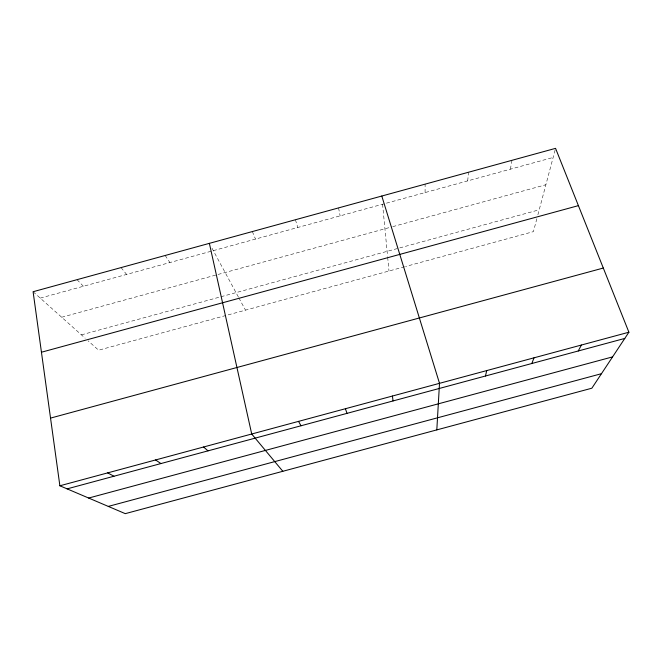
<?xml version="1.0" encoding="UTF-8"?>
<svg xmlns="http://www.w3.org/2000/svg" width="662" height="662" viewBox="0 0 662 662"><rect width="100%" height="100%" fill="white"/><g stroke="black" fill="none" stroke-linecap="round" stroke-linejoin="round"><path stroke-width="0.5" stroke-dasharray="3.31 2.48" d="M425.095 192.576L425.103 184.152M467.695 180.892L468.506 172.236M510.369 169.191L511.991 160.303M536.841 218.733L533.415 231.634L405.541 266.505M537.9 214.761L555.559 148.354M40.25 298.107L553.134 157.457M61.69 317.247L391.788 226.909M392.765 226.644L545.885 184.739M81.418 334.856L398.772 248.167M399.749 247.902L539.216 209.804M404.565 266.769L98.613 350.198L88.145 340.856M33.1 291.727L85.158 338.191M77.032 279.67L83.395 286.282M121.055 267.589L126.616 274.424M165.169 255.482L169.919 262.549M211.997 248.217L238.386 297.006M238.858 297.883L245.494 310.147M252.346 231.559L255.507 239.081M295.409 219.743L297.784 227.488M338.555 207.901L340.136 215.87M382.578 204.235L387.576 256.268M387.667 257.253L388.991 271.015"/><path stroke-width="0.99" d="M436.812 429.895L439.51 383.331L381.792 196.035M485.461 376.008L486.711 370.596M531.809 363.512L534.011 357.828M578.257 350.976L581.402 345.034M628.9 332.216L591.861 388.205L125.284 513.646L59.878 485.784L33.1 291.727L555.559 148.354L628.9 332.216L59.878 485.784M41.449 352.225L578.406 205.634M50.535 418.103L603.305 268.044M67.11 488.87L624.796 338.423M88.658 498.047L612.582 356.884M108.295 506.413L601.46 373.691M107.683 472.883L113.972 476.226M155.587 459.958L160.94 463.557M203.598 446.999L208 450.863M282.823 471.294L251.717 434.015L209.366 243.351M298.521 421.38L301.036 425.765M345.415 408.727L346.996 413.361M392.417 396.042L393.054 400.94"/></g></svg>
